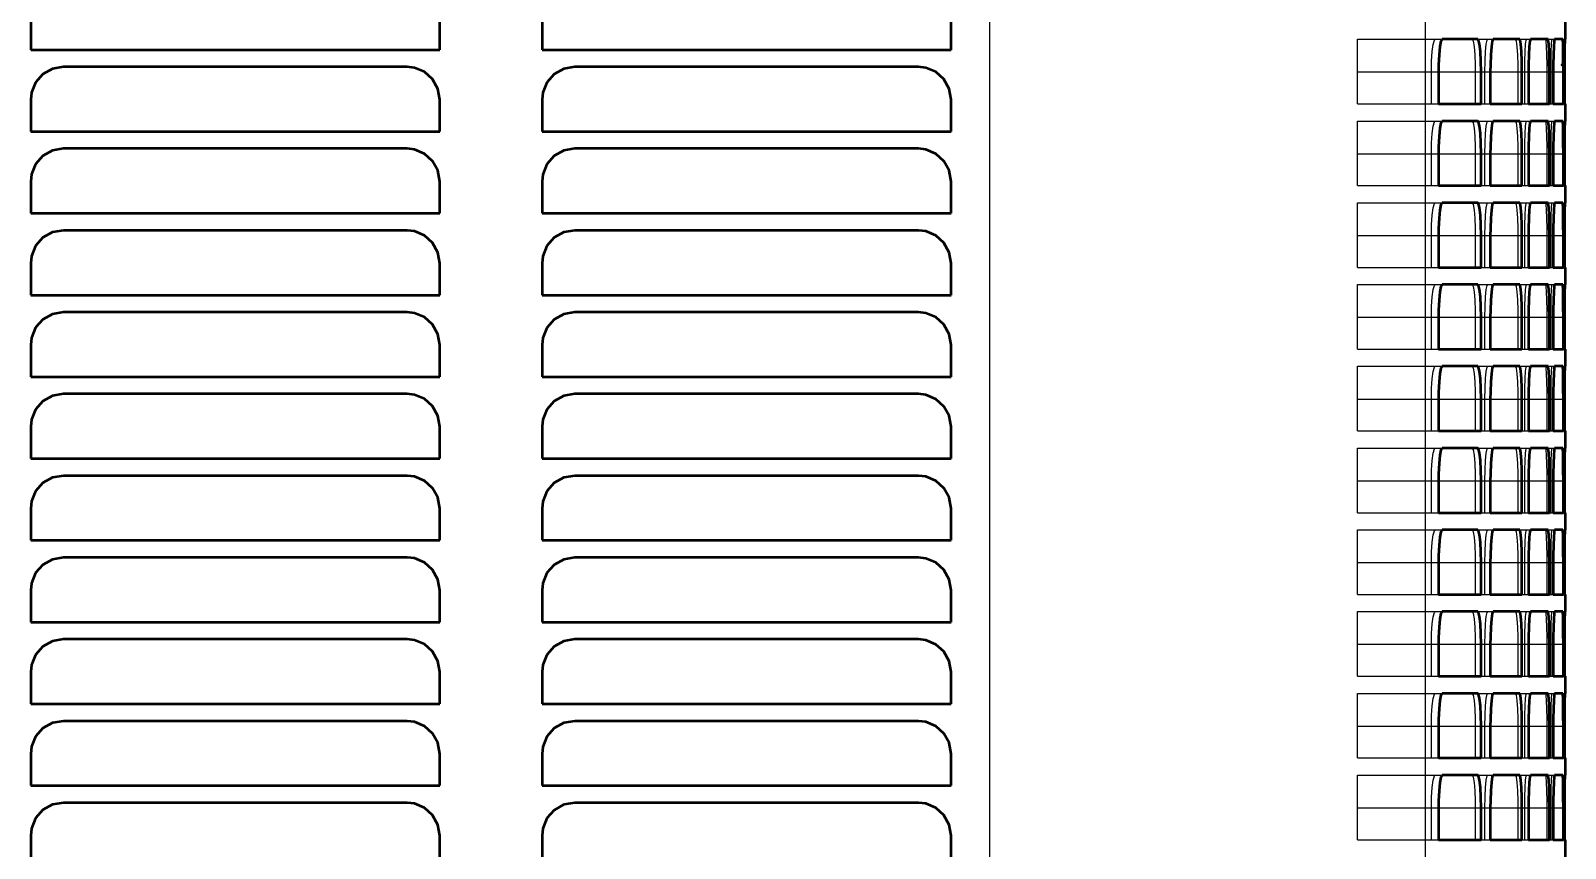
# Model space of a CAD drawing. Header units: inches. Extents: x -0.3 to 35.5, y 0 to 41.5.
# Drawn here: x 25.89 to 35.27, y 15.8 to 20.8 of the extents above; entities that cross this region are included whole.
import ezdxf

# ---------------------------------------------------------------- set-up
doc = ezdxf.new("R2010")
doc.units = ezdxf.units.IN
doc.header["$MEASUREMENT"] = 0
doc.linetypes.add('Dashed', pattern=[2, 1, -1])
for name, color, linetype, lineweight in [('2d ConnectionPoints', 7, 'Continuous', 50), ('AM_0', 7, 'Continuous', 50), ('AM_4', 3, 'Continuous', 25), ('AM_9', 6, 'Dashed', 25)]:
    doc.layers.add(name, color=color, linetype=linetype, lineweight=lineweight)

msp = doc.modelspace()

# ---------------------------------------------------------------- linework, layer by layer
at = {"layer": '2d ConnectionPoints'}
msp.add_point((35.25, 20.594), dxfattribs=at)
at = {"layer": 'AM_0'}
for p, q in [((25.891, 20.881), (25.891, 20.686)), ((28.391, 20.686), (28.391, 20.881)), ((29.016, 20.881), (29.016, 20.686)), ((31.516, 20.686), (31.516, 20.881)), ((35.27, 20.855), (35.27, 20.75)), ((34.7361, 20.75), (34.5177, 20.75)), ((34.9915, 20.75), (34.829, 20.75)), ((35.1644, 20.75), (35.0573, 20.75)), ((35.255, 20.75), (35.2032, 20.75)), ((35.27, 20.75), (35.2669, 20.75)), ((25.891, 20.686), (28.391, 20.686)), ((29.016, 20.686), (31.516, 20.686)), ((28.191, 20.581), (26.091, 20.581)), ((31.316, 20.581), (29.216, 20.581)), ((34.495, 20.55), (34.495, 20.355)), ((34.7549, 20.355), (34.7549, 20.55)), ((34.8116, 20.55), (34.8116, 20.355)), ((35.0051, 20.355), (35.0051, 20.55)), ((35.0452, 20.55), (35.0452, 20.355)), ((35.1727, 20.355), (35.1727, 20.55)), ((35.1963, 20.55), (35.1963, 20.355)), ((35.258, 20.355), (35.258, 20.55)), ((35.2652, 20.55), (35.2652, 20.355)), ((25.891, 20.381), (25.891, 20.186)), ((28.391, 20.186), (28.391, 20.381)), ((29.016, 20.381), (29.016, 20.186)), ((31.516, 20.186), (31.516, 20.381)), ((34.495, 20.355), (34.7549, 20.355)), ((34.8116, 20.355), (35.0051, 20.355)), ((35.0452, 20.355), (35.1727, 20.355)), ((35.1963, 20.355), (35.258, 20.355)), ((35.2652, 20.355), (35.27, 20.355)), ((35.27, 20.355), (35.27, 20.25)), ((25.891, 20.186), (28.391, 20.186)), ((29.016, 20.186), (31.516, 20.186)), ((34.7361, 20.25), (34.5177, 20.25)), ((34.9915, 20.25), (34.829, 20.25)), ((35.1644, 20.25), (35.0573, 20.25)), ((35.255, 20.25), (35.2032, 20.25)), ((35.27, 20.25), (35.2669, 20.25)), ((28.191, 20.081), (26.091, 20.081)), ((31.316, 20.081), (29.216, 20.081)), ((34.495, 20.05), (34.495, 19.855)), ((34.7549, 19.855), (34.7549, 20.05)), ((34.8116, 20.05), (34.8116, 19.855)), ((35.0051, 19.855), (35.0051, 20.05)), ((35.0452, 20.05), (35.0452, 19.855)), ((35.1727, 19.855), (35.1727, 20.05)), ((35.1963, 20.05), (35.1963, 19.855)), ((35.258, 19.855), (35.258, 20.05)), ((35.2652, 20.05), (35.2652, 19.855)), ((25.891, 19.881), (25.891, 19.686)), ((28.391, 19.686), (28.391, 19.881)), ((29.016, 19.881), (29.016, 19.686)), ((31.516, 19.686), (31.516, 19.881)), ((34.495, 19.855), (34.7549, 19.855)), ((34.8116, 19.855), (35.0051, 19.855)), ((35.0452, 19.855), (35.1727, 19.855)), ((35.1963, 19.855), (35.258, 19.855)), ((35.2652, 19.855), (35.27, 19.855)), ((35.27, 19.855), (35.27, 19.75)), ((34.7361, 19.75), (34.5177, 19.75)), ((34.9915, 19.75), (34.829, 19.75)), ((35.1644, 19.75), (35.0573, 19.75)), ((35.255, 19.75), (35.2032, 19.75)), ((35.27, 19.75), (35.2669, 19.75)), ((25.891, 19.686), (28.391, 19.686)), ((29.016, 19.686), (31.516, 19.686)), ((28.191, 19.581), (26.091, 19.581)), ((31.316, 19.581), (29.216, 19.581)), ((34.495, 19.55), (34.495, 19.355)), ((34.7549, 19.355), (34.7549, 19.55)), ((34.8116, 19.55), (34.8116, 19.355)), ((35.0051, 19.355), (35.0051, 19.55)), ((35.0452, 19.55), (35.0452, 19.355)), ((35.1727, 19.355), (35.1727, 19.55)), ((35.1963, 19.55), (35.1963, 19.355)), ((35.258, 19.355), (35.258, 19.55)), ((35.2652, 19.55), (35.2652, 19.355)), ((25.891, 19.381), (25.891, 19.186)), ((28.391, 19.186), (28.391, 19.381)), ((29.016, 19.381), (29.016, 19.186)), ((31.516, 19.186), (31.516, 19.381)), ((34.495, 19.355), (34.7549, 19.355)), ((34.8116, 19.355), (35.0051, 19.355)), ((35.0452, 19.355), (35.1727, 19.355)), ((35.1963, 19.355), (35.258, 19.355)), ((35.2652, 19.355), (35.27, 19.355)), ((35.27, 19.355), (35.27, 19.25)), ((34.7361, 19.25), (34.5177, 19.25)), ((34.9915, 19.25), (34.829, 19.25)), ((35.1644, 19.25), (35.0573, 19.25)), ((35.255, 19.25), (35.2032, 19.25)), ((35.27, 19.25), (35.2669, 19.25)), ((25.891, 19.186), (28.391, 19.186)), ((29.016, 19.186), (31.516, 19.186)), ((28.191, 19.081), (26.091, 19.081)), ((31.316, 19.081), (29.216, 19.081)), ((34.495, 19.05), (34.495, 18.855)), ((34.7549, 18.855), (34.7549, 19.05)), ((34.8116, 19.05), (34.8116, 18.855)), ((35.0051, 18.855), (35.0051, 19.05)), ((35.0452, 19.05), (35.0452, 18.855)), ((35.1727, 18.855), (35.1727, 19.05)), ((35.1963, 19.05), (35.1963, 18.855)), ((35.258, 18.855), (35.258, 19.05)), ((35.2652, 19.05), (35.2652, 18.855)), ((25.891, 18.881), (25.891, 18.686)), ((28.391, 18.686), (28.391, 18.881)), ((29.016, 18.881), (29.016, 18.686)), ((31.516, 18.686), (31.516, 18.881)), ((34.495, 18.855), (34.7549, 18.855)), ((34.8116, 18.855), (35.0051, 18.855)), ((35.0452, 18.855), (35.1727, 18.855)), ((35.1963, 18.855), (35.258, 18.855)), ((35.2652, 18.855), (35.27, 18.855)), ((35.27, 18.855), (35.27, 18.75)), ((25.891, 18.686), (28.391, 18.686)), ((29.016, 18.686), (31.516, 18.686)), ((34.7361, 18.75), (34.5177, 18.75)), ((34.9915, 18.75), (34.829, 18.75)), ((35.1644, 18.75), (35.0573, 18.75)), ((35.255, 18.75), (35.2032, 18.75)), ((35.27, 18.75), (35.2669, 18.75)), ((28.191, 18.581), (26.091, 18.581)), ((31.316, 18.581), (29.216, 18.581)), ((34.495, 18.55), (34.495, 18.355)), ((34.7549, 18.355), (34.7549, 18.55)), ((34.8116, 18.55), (34.8116, 18.355)), ((35.0051, 18.355), (35.0051, 18.55)), ((35.0452, 18.55), (35.0452, 18.355)), ((35.1727, 18.355), (35.1727, 18.55)), ((35.1963, 18.55), (35.1963, 18.355)), ((35.258, 18.355), (35.258, 18.55)), ((35.2652, 18.55), (35.2652, 18.355)), ((25.891, 18.381), (25.891, 18.186)), ((28.391, 18.186), (28.391, 18.381)), ((29.016, 18.381), (29.016, 18.186)), ((31.516, 18.186), (31.516, 18.381)), ((34.495, 18.355), (34.7549, 18.355)), ((34.8116, 18.355), (35.0051, 18.355)), ((35.0452, 18.355), (35.1727, 18.355)), ((35.1963, 18.355), (35.258, 18.355)), ((35.2652, 18.355), (35.27, 18.355)), ((35.27, 18.355), (35.27, 18.25)), ((34.7361, 18.25), (34.5177, 18.25)), ((34.9915, 18.25), (34.829, 18.25)), ((35.1644, 18.25), (35.0573, 18.25)), ((35.255, 18.25), (35.2032, 18.25)), ((35.27, 18.25), (35.2669, 18.25)), ((25.891, 18.186), (28.391, 18.186)), ((29.016, 18.186), (31.516, 18.186)), ((28.191, 18.081), (26.091, 18.081)), ((31.316, 18.081), (29.216, 18.081)), ((34.495, 18.05), (34.495, 17.855)), ((34.7549, 17.855), (34.7549, 18.05)), ((34.8116, 18.05), (34.8116, 17.855)), ((35.0051, 17.855), (35.0051, 18.05)), ((35.0452, 18.05), (35.0452, 17.855)), ((35.1727, 17.855), (35.1727, 18.05)), ((35.1963, 18.05), (35.1963, 17.855)), ((35.258, 17.855), (35.258, 18.05)), ((35.2652, 18.05), (35.2652, 17.855)), ((25.891, 17.881), (25.891, 17.686)), ((28.391, 17.686), (28.391, 17.881)), ((29.016, 17.881), (29.016, 17.686)), ((31.516, 17.686), (31.516, 17.881)), ((34.495, 17.855), (34.7549, 17.855)), ((34.8116, 17.855), (35.0051, 17.855)), ((35.0452, 17.855), (35.1727, 17.855)), ((35.1963, 17.855), (35.258, 17.855)), ((35.2652, 17.855), (35.27, 17.855)), ((35.27, 17.855), (35.27, 17.75)), ((34.7361, 17.75), (34.5177, 17.75)), ((34.9915, 17.75), (34.829, 17.75)), ((35.1644, 17.75), (35.0573, 17.75)), ((35.255, 17.75), (35.2032, 17.75)), ((35.27, 17.75), (35.2669, 17.75)), ((25.891, 17.686), (28.391, 17.686)), ((29.016, 17.686), (31.516, 17.686)), ((28.191, 17.581), (26.091, 17.581)), ((31.316, 17.581), (29.216, 17.581)), ((34.495, 17.55), (34.495, 17.355)), ((34.7549, 17.355), (34.7549, 17.55)), ((34.8116, 17.55), (34.8116, 17.355)), ((35.0051, 17.355), (35.0051, 17.55)), ((35.0452, 17.55), (35.0452, 17.355)), ((35.1727, 17.355), (35.1727, 17.55)), ((35.1963, 17.55), (35.1963, 17.355)), ((35.258, 17.355), (35.258, 17.55)), ((35.2652, 17.55), (35.2652, 17.355)), ((25.891, 17.381), (25.891, 17.186)), ((28.391, 17.186), (28.391, 17.381)), ((29.016, 17.381), (29.016, 17.186)), ((31.516, 17.186), (31.516, 17.381)), ((34.495, 17.355), (34.7549, 17.355)), ((34.8116, 17.355), (35.0051, 17.355)), ((35.0452, 17.355), (35.1727, 17.355)), ((35.1963, 17.355), (35.258, 17.355)), ((35.2652, 17.355), (35.27, 17.355)), ((35.27, 17.355), (35.27, 17.25)), ((25.891, 17.186), (28.391, 17.186)), ((29.016, 17.186), (31.516, 17.186)), ((34.7361, 17.25), (34.5177, 17.25)), ((34.9915, 17.25), (34.829, 17.25)), ((35.1644, 17.25), (35.0573, 17.25)), ((35.255, 17.25), (35.2032, 17.25)), ((35.27, 17.25), (35.2669, 17.25)), ((28.191, 17.081), (26.091, 17.081)), ((31.316, 17.081), (29.216, 17.081)), ((34.495, 17.05), (34.495, 16.855)), ((34.7549, 16.855), (34.7549, 17.05)), ((34.8116, 17.05), (34.8116, 16.855)), ((35.0051, 16.855), (35.0051, 17.05)), ((35.0452, 17.05), (35.0452, 16.855)), ((35.1727, 16.855), (35.1727, 17.05)), ((35.1963, 17.05), (35.1963, 16.855)), ((35.258, 16.855), (35.258, 17.05)), ((35.2652, 17.05), (35.2652, 16.855)), ((25.891, 16.881), (25.891, 16.686)), ((28.391, 16.686), (28.391, 16.881)), ((29.016, 16.881), (29.016, 16.686)), ((31.516, 16.686), (31.516, 16.881)), ((34.495, 16.855), (34.7549, 16.855)), ((34.8116, 16.855), (35.0051, 16.855)), ((35.0452, 16.855), (35.1727, 16.855)), ((35.1963, 16.855), (35.258, 16.855)), ((35.2652, 16.855), (35.27, 16.855)), ((35.27, 16.855), (35.27, 16.75)), ((34.7361, 16.75), (34.5177, 16.75)), ((34.9915, 16.75), (34.829, 16.75)), ((35.1644, 16.75), (35.0573, 16.75)), ((35.255, 16.75), (35.2032, 16.75)), ((35.27, 16.75), (35.2669, 16.75)), ((25.891, 16.686), (28.391, 16.686)), ((29.016, 16.686), (31.516, 16.686)), ((28.191, 16.581), (26.091, 16.581)), ((31.316, 16.581), (29.216, 16.581)), ((34.495, 16.55), (34.495, 16.355)), ((34.7549, 16.355), (34.7549, 16.55)), ((34.8116, 16.55), (34.8116, 16.355)), ((35.0051, 16.355), (35.0051, 16.55)), ((35.0452, 16.55), (35.0452, 16.355)), ((35.1727, 16.355), (35.1727, 16.55)), ((35.1963, 16.55), (35.1963, 16.355)), ((35.258, 16.355), (35.258, 16.55)), ((35.2652, 16.55), (35.2652, 16.355)), ((25.891, 16.381), (25.891, 16.186)), ((28.391, 16.186), (28.391, 16.381)), ((29.016, 16.381), (29.016, 16.186)), ((31.516, 16.186), (31.516, 16.381)), ((34.495, 16.355), (34.7549, 16.355)), ((34.8116, 16.355), (35.0051, 16.355)), ((35.0452, 16.355), (35.1727, 16.355)), ((35.1963, 16.355), (35.258, 16.355)), ((35.2652, 16.355), (35.27, 16.355)), ((35.27, 16.355), (35.27, 16.25)), ((34.7361, 16.25), (34.5177, 16.25)), ((34.9915, 16.25), (34.829, 16.25)), ((35.1644, 16.25), (35.0573, 16.25)), ((35.255, 16.25), (35.2032, 16.25)), ((35.27, 16.25), (35.2669, 16.25)), ((25.891, 16.186), (28.391, 16.186)), ((29.016, 16.186), (31.516, 16.186)), ((28.191, 16.081), (26.091, 16.081)), ((31.316, 16.081), (29.216, 16.081)), ((34.495, 16.05), (34.495, 15.855)), ((34.7549, 15.855), (34.7549, 16.05)), ((34.8116, 16.05), (34.8116, 15.855)), ((35.0051, 15.855), (35.0051, 16.05)), ((35.0452, 16.05), (35.0452, 15.855)), ((35.1727, 15.855), (35.1727, 16.05)), ((35.1963, 16.05), (35.1963, 15.855)), ((35.258, 15.855), (35.258, 16.05)), ((35.2652, 16.05), (35.2652, 15.855)), ((25.891, 15.881), (25.891, 15.686)), ((28.391, 15.686), (28.391, 15.881)), ((29.016, 15.881), (29.016, 15.686)), ((31.516, 15.686), (31.516, 15.881)), ((34.495, 15.855), (34.7549, 15.855)), ((34.8116, 15.855), (35.0051, 15.855)), ((35.0452, 15.855), (35.1727, 15.855)), ((35.1963, 15.855), (35.258, 15.855)), ((35.2652, 15.855), (35.27, 15.855)), ((35.27, 15.855), (35.27, 15.75))]:
    msp.add_line(p, q, dxfattribs=at)
for points in [[(34.5177, 20.75), (34.5102, 20.7386), (34.5035, 20.7057), (34.4984, 20.655), (34.4955, 20.5927), (34.495, 20.55)], [(34.7549, 20.55), (34.7538, 20.616), (34.7508, 20.6745), (34.7461, 20.7192), (34.7403, 20.7449), (34.7361, 20.75)], [(34.829, 20.75), (34.8232, 20.7387), (34.8181, 20.7059), (34.8142, 20.6554), (34.812, 20.5932), (34.8116, 20.55)], [(35.0051, 20.55), (35.0043, 20.6161), (35.0021, 20.6747), (34.9988, 20.7194), (34.9946, 20.745), (34.9915, 20.75)], [(35.0573, 20.75), (35.0533, 20.7387), (35.0498, 20.706), (35.047, 20.6557), (35.0455, 20.5936), (35.0452, 20.55)], [(35.1727, 20.55), (35.1722, 20.6162), (35.1709, 20.6749), (35.1688, 20.7195), (35.1662, 20.7451), (35.1644, 20.75)], [(35.2032, 20.75), (35.2009, 20.7387), (35.1989, 20.7061), (35.1974, 20.6559), (35.1965, 20.5938), (35.1963, 20.55)], [(35.258, 20.55), (35.2579, 20.6162), (35.2574, 20.6749), (35.2567, 20.7196), (35.2557, 20.7451), (35.255, 20.75)], [(35.2669, 20.75), (35.2664, 20.7387), (35.2659, 20.7062), (35.2655, 20.656), (35.2653, 20.5939), (35.2652, 20.55)], [(26.091, 20.581), (26.0247, 20.5697), (25.9658, 20.537), (25.9212, 20.4866), (25.8958, 20.4244), (25.891, 20.381)], [(28.391, 20.381), (28.3798, 20.447), (28.3475, 20.5055), (28.2976, 20.5502), (28.2357, 20.5759), (28.191, 20.581)], [(29.216, 20.581), (29.1496, 20.5696), (29.0906, 20.5368), (29.046, 20.4863), (29.0207, 20.424), (29.016, 20.381)], [(31.516, 20.381), (31.5048, 20.4469), (31.4727, 20.5053), (31.4231, 20.5499), (31.3612, 20.5758), (31.316, 20.581)], [(34.5177, 20.25), (34.5102, 20.2386), (34.5035, 20.2057), (34.4984, 20.155), (34.4955, 20.0927), (34.495, 20.05)], [(34.7549, 20.05), (34.7538, 20.116), (34.7508, 20.1745), (34.7461, 20.2192), (34.7403, 20.2449), (34.7361, 20.25)], [(34.829, 20.25), (34.8232, 20.2387), (34.8181, 20.2059), (34.8142, 20.1554), (34.812, 20.0932), (34.8116, 20.05)], [(35.0051, 20.05), (35.0043, 20.1161), (35.0021, 20.1747), (34.9988, 20.2194), (34.9946, 20.245), (34.9915, 20.25)], [(35.0573, 20.25), (35.0533, 20.2387), (35.0498, 20.206), (35.047, 20.1557), (35.0455, 20.0936), (35.0452, 20.05)], [(35.1727, 20.05), (35.1722, 20.1162), (35.1709, 20.1749), (35.1688, 20.2195), (35.1662, 20.2451), (35.1644, 20.25)], [(35.2032, 20.25), (35.2009, 20.2387), (35.1989, 20.2061), (35.1974, 20.1559), (35.1965, 20.0938), (35.1963, 20.05)], [(35.258, 20.05), (35.2579, 20.1162), (35.2574, 20.1749), (35.2567, 20.2196), (35.2557, 20.2451), (35.255, 20.25)], [(35.2669, 20.25), (35.2664, 20.2387), (35.2659, 20.2062), (35.2655, 20.156), (35.2653, 20.0939), (35.2652, 20.05)], [(26.091, 20.081), (26.0247, 20.0697), (25.9658, 20.037), (25.9212, 19.9866), (25.8958, 19.9244), (25.891, 19.881)], [(28.391, 19.881), (28.3798, 19.947), (28.3475, 20.0055), (28.2976, 20.0502), (28.2357, 20.0759), (28.191, 20.081)], [(29.216, 20.081), (29.1496, 20.0696), (29.0906, 20.0368), (29.046, 19.9863), (29.0207, 19.924), (29.016, 19.881)], [(31.516, 19.881), (31.5048, 19.9469), (31.4727, 20.0053), (31.4231, 20.0499), (31.3612, 20.0758), (31.316, 20.081)], [(34.5177, 19.75), (34.5102, 19.7386), (34.5035, 19.7057), (34.4984, 19.655), (34.4955, 19.5927), (34.495, 19.55)], [(34.7549, 19.55), (34.7538, 19.616), (34.7508, 19.6745), (34.7461, 19.7192), (34.7403, 19.7449), (34.7361, 19.75)], [(34.829, 19.75), (34.8232, 19.7387), (34.8181, 19.7059), (34.8142, 19.6554), (34.812, 19.5932), (34.8116, 19.55)], [(35.0051, 19.55), (35.0043, 19.6161), (35.0021, 19.6747), (34.9988, 19.7194), (34.9946, 19.745), (34.9915, 19.75)], [(35.0573, 19.75), (35.0533, 19.7387), (35.0498, 19.706), (35.047, 19.6557), (35.0455, 19.5936), (35.0452, 19.55)], [(35.1727, 19.55), (35.1722, 19.6162), (35.1709, 19.6749), (35.1688, 19.7195), (35.1662, 19.7451), (35.1644, 19.75)], [(35.2032, 19.75), (35.2009, 19.7387), (35.1989, 19.7061), (35.1974, 19.6559), (35.1965, 19.5938), (35.1963, 19.55)], [(35.258, 19.55), (35.2579, 19.6162), (35.2574, 19.6749), (35.2567, 19.7196), (35.2557, 19.7451), (35.255, 19.75)], [(35.2669, 19.75), (35.2664, 19.7387), (35.2659, 19.7062), (35.2655, 19.656), (35.2653, 19.5939), (35.2652, 19.55)], [(26.091, 19.581), (26.0247, 19.5697), (25.9658, 19.537), (25.9212, 19.4866), (25.8958, 19.4244), (25.891, 19.381)], [(28.391, 19.381), (28.3798, 19.447), (28.3475, 19.5055), (28.2976, 19.5502), (28.2357, 19.5759), (28.191, 19.581)], [(29.216, 19.581), (29.1496, 19.5696), (29.0906, 19.5368), (29.046, 19.4863), (29.0207, 19.424), (29.016, 19.381)], [(31.516, 19.381), (31.5048, 19.4469), (31.4727, 19.5053), (31.4231, 19.5499), (31.3612, 19.5758), (31.316, 19.581)], [(34.5177, 19.25), (34.5102, 19.2386), (34.5035, 19.2057), (34.4984, 19.155), (34.4955, 19.0927), (34.495, 19.05)], [(34.7549, 19.05), (34.7538, 19.116), (34.7508, 19.1745), (34.7461, 19.2192), (34.7403, 19.2449), (34.7361, 19.25)], [(34.829, 19.25), (34.8232, 19.2387), (34.8181, 19.2059), (34.8142, 19.1554), (34.812, 19.0932), (34.8116, 19.05)], [(35.0051, 19.05), (35.0043, 19.1161), (35.0021, 19.1747), (34.9988, 19.2194), (34.9946, 19.245), (34.9915, 19.25)], [(35.0573, 19.25), (35.0533, 19.2387), (35.0498, 19.206), (35.047, 19.1557), (35.0455, 19.0936), (35.0452, 19.05)], [(35.1727, 19.05), (35.1722, 19.1162), (35.1709, 19.1749), (35.1688, 19.2195), (35.1662, 19.2451), (35.1644, 19.25)], [(35.2032, 19.25), (35.2009, 19.2387), (35.1989, 19.2061), (35.1974, 19.1559), (35.1965, 19.0938), (35.1963, 19.05)], [(35.258, 19.05), (35.2579, 19.1162), (35.2574, 19.1749), (35.2567, 19.2196), (35.2557, 19.2451), (35.255, 19.25)], [(35.2669, 19.25), (35.2664, 19.2387), (35.2659, 19.2062), (35.2655, 19.156), (35.2653, 19.0939), (35.2652, 19.05)], [(26.091, 19.081), (26.0247, 19.0697), (25.9658, 19.037), (25.9212, 18.9866), (25.8958, 18.9244), (25.891, 18.881)], [(28.391, 18.881), (28.3798, 18.947), (28.3475, 19.0055), (28.2976, 19.0502), (28.2357, 19.0759), (28.191, 19.081)], [(29.216, 19.081), (29.1496, 19.0696), (29.0906, 19.0368), (29.046, 18.9863), (29.0207, 18.924), (29.016, 18.881)], [(31.516, 18.881), (31.5048, 18.9469), (31.4727, 19.0053), (31.4231, 19.0499), (31.3612, 19.0758), (31.316, 19.081)], [(34.5177, 18.75), (34.5102, 18.7386), (34.5035, 18.7057), (34.4984, 18.655), (34.4955, 18.5927), (34.495, 18.55)], [(34.7549, 18.55), (34.7538, 18.616), (34.7508, 18.6745), (34.7461, 18.7192), (34.7403, 18.7449), (34.7361, 18.75)], [(34.829, 18.75), (34.8232, 18.7387), (34.8181, 18.7059), (34.8142, 18.6554), (34.812, 18.5932), (34.8116, 18.55)], [(35.0051, 18.55), (35.0043, 18.6161), (35.0021, 18.6747), (34.9988, 18.7194), (34.9946, 18.745), (34.9915, 18.75)], [(35.0573, 18.75), (35.0533, 18.7387), (35.0498, 18.706), (35.047, 18.6557), (35.0455, 18.5936), (35.0452, 18.55)], [(35.1727, 18.55), (35.1722, 18.6162), (35.1709, 18.6749), (35.1688, 18.7195), (35.1662, 18.7451), (35.1644, 18.75)], [(35.2032, 18.75), (35.2009, 18.7387), (35.1989, 18.7061), (35.1974, 18.6559), (35.1965, 18.5938), (35.1963, 18.55)], [(35.258, 18.55), (35.2579, 18.6162), (35.2574, 18.6749), (35.2567, 18.7196), (35.2557, 18.7451), (35.255, 18.75)], [(35.2669, 18.75), (35.2664, 18.7387), (35.2659, 18.7062), (35.2655, 18.656), (35.2653, 18.5939), (35.2652, 18.55)], [(26.091, 18.581), (26.0247, 18.5697), (25.9658, 18.537), (25.9212, 18.4866), (25.8958, 18.4244), (25.891, 18.381)], [(28.391, 18.381), (28.3798, 18.447), (28.3475, 18.5055), (28.2976, 18.5502), (28.2357, 18.5759), (28.191, 18.581)], [(29.216, 18.581), (29.1496, 18.5696), (29.0906, 18.5368), (29.046, 18.4863), (29.0207, 18.424), (29.016, 18.381)], [(31.516, 18.381), (31.5048, 18.4469), (31.4727, 18.5053), (31.4231, 18.5499), (31.3612, 18.5758), (31.316, 18.581)], [(34.5177, 18.25), (34.5102, 18.2386), (34.5035, 18.2057), (34.4984, 18.155), (34.4955, 18.0927), (34.495, 18.05)], [(34.7549, 18.05), (34.7538, 18.116), (34.7508, 18.1745), (34.7461, 18.2192), (34.7403, 18.2449), (34.7361, 18.25)], [(34.829, 18.25), (34.8232, 18.2387), (34.8181, 18.2059), (34.8142, 18.1554), (34.812, 18.0932), (34.8116, 18.05)], [(35.0051, 18.05), (35.0043, 18.1161), (35.0021, 18.1747), (34.9988, 18.2194), (34.9946, 18.245), (34.9915, 18.25)], [(35.0573, 18.25), (35.0533, 18.2387), (35.0498, 18.206), (35.047, 18.1557), (35.0455, 18.0936), (35.0452, 18.05)], [(35.1727, 18.05), (35.1722, 18.1162), (35.1709, 18.1749), (35.1688, 18.2195), (35.1662, 18.2451), (35.1644, 18.25)], [(35.2032, 18.25), (35.2009, 18.2387), (35.1989, 18.2061), (35.1974, 18.1559), (35.1965, 18.0938), (35.1963, 18.05)], [(35.258, 18.05), (35.2579, 18.1162), (35.2574, 18.1749), (35.2567, 18.2196), (35.2557, 18.2451), (35.255, 18.25)], [(35.2669, 18.25), (35.2664, 18.2387), (35.2659, 18.2062), (35.2655, 18.156), (35.2653, 18.0939), (35.2652, 18.05)], [(26.091, 18.081), (26.0247, 18.0697), (25.9658, 18.037), (25.9212, 17.9866), (25.8958, 17.9244), (25.891, 17.881)], [(28.391, 17.881), (28.3798, 17.947), (28.3475, 18.0055), (28.2976, 18.0502), (28.2357, 18.0759), (28.191, 18.081)], [(29.216, 18.081), (29.1496, 18.0696), (29.0906, 18.0368), (29.046, 17.9863), (29.0207, 17.924), (29.016, 17.881)], [(31.516, 17.881), (31.5048, 17.9469), (31.4727, 18.0053), (31.4231, 18.0499), (31.3612, 18.0758), (31.316, 18.081)], [(34.5177, 17.75), (34.5102, 17.7386), (34.5035, 17.7057), (34.4984, 17.655), (34.4955, 17.5927), (34.495, 17.55)], [(34.7549, 17.55), (34.7538, 17.616), (34.7508, 17.6745), (34.7461, 17.7192), (34.7403, 17.7449), (34.7361, 17.75)], [(34.829, 17.75), (34.8232, 17.7387), (34.8181, 17.7059), (34.8142, 17.6554), (34.812, 17.5932), (34.8116, 17.55)], [(35.0051, 17.55), (35.0043, 17.6161), (35.0021, 17.6747), (34.9988, 17.7194), (34.9946, 17.745), (34.9915, 17.75)], [(35.0573, 17.75), (35.0533, 17.7387), (35.0498, 17.706), (35.047, 17.6557), (35.0455, 17.5936), (35.0452, 17.55)], [(35.1727, 17.55), (35.1722, 17.6162), (35.1709, 17.6749), (35.1688, 17.7195), (35.1662, 17.7451), (35.1644, 17.75)], [(35.2032, 17.75), (35.2009, 17.7387), (35.1989, 17.7061), (35.1974, 17.6559), (35.1965, 17.5938), (35.1963, 17.55)], [(35.258, 17.55), (35.2579, 17.6162), (35.2574, 17.6749), (35.2567, 17.7196), (35.2557, 17.7451), (35.255, 17.75)], [(35.2669, 17.75), (35.2664, 17.7387), (35.2659, 17.7062), (35.2655, 17.656), (35.2653, 17.5939), (35.2652, 17.55)], [(26.091, 17.581), (26.0247, 17.5697), (25.9658, 17.537), (25.9212, 17.4866), (25.8958, 17.4244), (25.891, 17.381)], [(28.391, 17.381), (28.3798, 17.447), (28.3475, 17.5055), (28.2976, 17.5502), (28.2357, 17.5759), (28.191, 17.581)], [(29.216, 17.581), (29.1496, 17.5696), (29.0906, 17.5368), (29.046, 17.4863), (29.0207, 17.424), (29.016, 17.381)], [(31.516, 17.381), (31.5048, 17.4469), (31.4727, 17.5053), (31.4231, 17.5499), (31.3612, 17.5758), (31.316, 17.581)], [(34.5177, 17.25), (34.5102, 17.2386), (34.5035, 17.2057), (34.4984, 17.155), (34.4955, 17.0927), (34.495, 17.05)], [(34.7549, 17.05), (34.7538, 17.116), (34.7508, 17.1745), (34.7461, 17.2192), (34.7403, 17.2449), (34.7361, 17.25)], [(34.829, 17.25), (34.8232, 17.2387), (34.8181, 17.2059), (34.8142, 17.1554), (34.812, 17.0932), (34.8116, 17.05)], [(35.0051, 17.05), (35.0043, 17.1161), (35.0021, 17.1747), (34.9988, 17.2194), (34.9946, 17.245), (34.9915, 17.25)], [(35.0573, 17.25), (35.0533, 17.2387), (35.0498, 17.206), (35.047, 17.1557), (35.0455, 17.0936), (35.0452, 17.05)], [(35.1727, 17.05), (35.1722, 17.1162), (35.1709, 17.1749), (35.1688, 17.2195), (35.1662, 17.2451), (35.1644, 17.25)], [(35.2032, 17.25), (35.2009, 17.2387), (35.1989, 17.2061), (35.1974, 17.1559), (35.1965, 17.0938), (35.1963, 17.05)], [(35.258, 17.05), (35.2579, 17.1162), (35.2574, 17.1749), (35.2567, 17.2196), (35.2557, 17.2451), (35.255, 17.25)], [(35.2669, 17.25), (35.2664, 17.2387), (35.2659, 17.2062), (35.2655, 17.156), (35.2653, 17.0939), (35.2652, 17.05)], [(26.091, 17.081), (26.0247, 17.0697), (25.9658, 17.037), (25.9212, 16.9866), (25.8958, 16.9244), (25.891, 16.881)], [(28.391, 16.881), (28.3798, 16.947), (28.3475, 17.0055), (28.2976, 17.0502), (28.2357, 17.0759), (28.191, 17.081)], [(29.216, 17.081), (29.1496, 17.0696), (29.0906, 17.0368), (29.046, 16.9863), (29.0207, 16.924), (29.016, 16.881)], [(31.516, 16.881), (31.5048, 16.9469), (31.4727, 17.0053), (31.4231, 17.0499), (31.3612, 17.0758), (31.316, 17.081)], [(34.5177, 16.75), (34.5102, 16.7386), (34.5035, 16.7057), (34.4984, 16.655), (34.4955, 16.5927), (34.495, 16.55)], [(34.7549, 16.55), (34.7538, 16.616), (34.7508, 16.6745), (34.7461, 16.7192), (34.7403, 16.7449), (34.7361, 16.75)], [(34.829, 16.75), (34.8232, 16.7387), (34.8181, 16.7059), (34.8142, 16.6554), (34.812, 16.5932), (34.8116, 16.55)], [(35.0051, 16.55), (35.0043, 16.6161), (35.0021, 16.6747), (34.9988, 16.7194), (34.9946, 16.745), (34.9915, 16.75)], [(35.0573, 16.75), (35.0533, 16.7387), (35.0498, 16.706), (35.047, 16.6557), (35.0455, 16.5936), (35.0452, 16.55)], [(35.1727, 16.55), (35.1722, 16.6162), (35.1709, 16.6749), (35.1688, 16.7195), (35.1662, 16.7451), (35.1644, 16.75)], [(35.2032, 16.75), (35.2009, 16.7387), (35.1989, 16.7061), (35.1974, 16.6559), (35.1965, 16.5938), (35.1963, 16.55)], [(35.258, 16.55), (35.2579, 16.6162), (35.2574, 16.6749), (35.2567, 16.7196), (35.2557, 16.7451), (35.255, 16.75)], [(35.2669, 16.75), (35.2664, 16.7387), (35.2659, 16.7062), (35.2655, 16.656), (35.2653, 16.5939), (35.2652, 16.55)], [(26.091, 16.581), (26.0247, 16.5697), (25.9658, 16.537), (25.9212, 16.4866), (25.8958, 16.4244), (25.891, 16.381)], [(28.391, 16.381), (28.3798, 16.447), (28.3475, 16.5055), (28.2976, 16.5502), (28.2357, 16.5759), (28.191, 16.581)], [(29.216, 16.581), (29.1496, 16.5696), (29.0906, 16.5368), (29.046, 16.4863), (29.0207, 16.424), (29.016, 16.381)], [(31.516, 16.381), (31.5048, 16.4469), (31.4727, 16.5053), (31.4231, 16.5499), (31.3612, 16.5758), (31.316, 16.581)], [(34.5177, 16.25), (34.5102, 16.2386), (34.5035, 16.2057), (34.4984, 16.155), (34.4955, 16.0927), (34.495, 16.05)], [(34.7549, 16.05), (34.7538, 16.116), (34.7508, 16.1745), (34.7461, 16.2192), (34.7403, 16.2449), (34.7361, 16.25)], [(34.829, 16.25), (34.8232, 16.2387), (34.8181, 16.2059), (34.8142, 16.1554), (34.812, 16.0932), (34.8116, 16.05)], [(35.0051, 16.05), (35.0043, 16.1161), (35.0021, 16.1747), (34.9988, 16.2194), (34.9946, 16.245), (34.9915, 16.25)], [(35.0573, 16.25), (35.0533, 16.2387), (35.0498, 16.206), (35.047, 16.1557), (35.0455, 16.0936), (35.0452, 16.05)], [(35.1727, 16.05), (35.1722, 16.1162), (35.1709, 16.1749), (35.1688, 16.2195), (35.1662, 16.2451), (35.1644, 16.25)], [(35.2032, 16.25), (35.2009, 16.2387), (35.1989, 16.2061), (35.1974, 16.1559), (35.1965, 16.0938), (35.1963, 16.05)], [(35.258, 16.05), (35.2579, 16.1162), (35.2574, 16.1749), (35.2567, 16.2196), (35.2557, 16.2451), (35.255, 16.25)], [(35.2669, 16.25), (35.2664, 16.2387), (35.2659, 16.2062), (35.2655, 16.156), (35.2653, 16.0939), (35.2652, 16.05)], [(26.091, 16.081), (26.0247, 16.0697), (25.9658, 16.037), (25.9212, 15.9866), (25.8958, 15.9244), (25.891, 15.881)], [(28.391, 15.881), (28.3798, 15.947), (28.3475, 16.0055), (28.2976, 16.0502), (28.2357, 16.0759), (28.191, 16.081)], [(29.216, 16.081), (29.1496, 16.0696), (29.0906, 16.0368), (29.046, 15.9863), (29.0207, 15.924), (29.016, 15.881)], [(31.516, 15.881), (31.5048, 15.9469), (31.4727, 16.0053), (31.4231, 16.0499), (31.3612, 16.0758), (31.316, 16.081)]]:
    msp.add_lwpolyline(points, dxfattribs=at)
at = {"layer": 'AM_4'}
for p, q in [((31.7511, 41.5), (31.7511, 1.625)), ((34.4142, 41.5), (34.4142, 1.625)), ((34.495, 20.55), (34.7549, 20.55)), ((34.8116, 20.55), (35.0051, 20.55)), ((35.0452, 20.55), (35.1727, 20.55)), ((35.1963, 20.55), (35.258, 20.55)), ((34.495, 20.05), (34.7549, 20.05)), ((34.8116, 20.05), (35.0051, 20.05)), ((35.0452, 20.05), (35.1727, 20.05)), ((35.1963, 20.05), (35.258, 20.05)), ((34.495, 19.55), (34.7549, 19.55)), ((34.8116, 19.55), (35.0051, 19.55)), ((35.0452, 19.55), (35.1727, 19.55)), ((35.1963, 19.55), (35.258, 19.55)), ((34.495, 19.05), (34.7549, 19.05)), ((34.8116, 19.05), (35.0051, 19.05)), ((35.0452, 19.05), (35.1727, 19.05)), ((35.1963, 19.05), (35.258, 19.05)), ((34.495, 18.55), (34.7549, 18.55)), ((34.8116, 18.55), (35.0051, 18.55)), ((35.0452, 18.55), (35.1727, 18.55)), ((35.1963, 18.55), (35.258, 18.55)), ((34.495, 18.05), (34.7549, 18.05)), ((34.8116, 18.05), (35.0051, 18.05)), ((35.0452, 18.05), (35.1727, 18.05)), ((35.1963, 18.05), (35.258, 18.05)), ((34.495, 17.55), (34.7549, 17.55)), ((34.8116, 17.55), (35.0051, 17.55)), ((35.0452, 17.55), (35.1727, 17.55)), ((35.1963, 17.55), (35.258, 17.55)), ((34.495, 17.05), (34.7549, 17.05)), ((34.8116, 17.05), (35.0051, 17.05)), ((35.0452, 17.05), (35.1727, 17.05)), ((35.1963, 17.05), (35.258, 17.05)), ((34.495, 16.55), (34.7549, 16.55)), ((34.8116, 16.55), (35.0051, 16.55)), ((35.0452, 16.55), (35.1727, 16.55)), ((35.1963, 16.55), (35.258, 16.55)), ((34.495, 16.05), (34.7549, 16.05)), ((34.8116, 16.05), (35.0051, 16.05)), ((35.0452, 16.05), (35.1727, 16.05)), ((35.1963, 16.05), (35.258, 16.05))]:
    msp.add_line(p, q, dxfattribs=at)
at = {"layer": 'AM_9'}
for p, q in [((34, 20.355), (34, 20.75)), ((34, 20.75), (34.5177, 20.75)), ((34.7361, 20.75), (34.829, 20.75)), ((34.9915, 20.75), (35.0573, 20.75)), ((35.1644, 20.75), (35.2032, 20.75)), ((35.255, 20.75), (35.2669, 20.75)), ((34, 20.55), (34.495, 20.55)), ((34.4517, 20.355), (34.4517, 20.55)), ((34.7196, 20.55), (34.7196, 20.355)), ((34.7549, 20.55), (34.8116, 20.55)), ((34.7782, 20.355), (34.7782, 20.55)), ((34.9796, 20.55), (34.9796, 20.355)), ((35.0051, 20.55), (35.0452, 20.55)), ((35.0217, 20.355), (35.0217, 20.55)), ((35.157, 20.55), (35.157, 20.355)), ((35.1727, 20.55), (35.1963, 20.55)), ((35.1826, 20.355), (35.1826, 20.55)), ((35.2522, 20.55), (35.2522, 20.355)), ((35.258, 20.55), (35.2652, 20.55)), ((35.2613, 20.355), (35.2613, 20.55)), ((34, 20.355), (34.495, 20.355)), ((34.7549, 20.355), (34.8116, 20.355)), ((35.0051, 20.355), (35.0452, 20.355)), ((35.1727, 20.355), (35.1963, 20.355)), ((35.258, 20.355), (35.2652, 20.355)), ((34, 19.855), (34, 20.25)), ((34, 20.25), (34.5177, 20.25)), ((34.7361, 20.25), (34.829, 20.25)), ((34.9915, 20.25), (35.0573, 20.25)), ((35.1644, 20.25), (35.2032, 20.25)), ((35.255, 20.25), (35.2669, 20.25)), ((34, 20.05), (34.495, 20.05)), ((34.4517, 19.855), (34.4517, 20.05)), ((34.7196, 20.05), (34.7196, 19.855)), ((34.7549, 20.05), (34.8116, 20.05)), ((34.7782, 19.855), (34.7782, 20.05)), ((34.9796, 20.05), (34.9796, 19.855)), ((35.0051, 20.05), (35.0452, 20.05)), ((35.0217, 19.855), (35.0217, 20.05)), ((35.157, 20.05), (35.157, 19.855)), ((35.1727, 20.05), (35.1963, 20.05)), ((35.1826, 19.855), (35.1826, 20.05)), ((35.2522, 20.05), (35.2522, 19.855)), ((35.258, 20.05), (35.2652, 20.05)), ((35.2613, 19.855), (35.2613, 20.05)), ((34, 19.855), (34.495, 19.855)), ((34.7549, 19.855), (34.8116, 19.855)), ((35.0051, 19.855), (35.0452, 19.855)), ((35.1727, 19.855), (35.1963, 19.855)), ((35.258, 19.855), (35.2652, 19.855)), ((34, 19.355), (34, 19.75)), ((34, 19.75), (34.5177, 19.75)), ((34.7361, 19.75), (34.829, 19.75)), ((34.9915, 19.75), (35.0573, 19.75)), ((35.1644, 19.75), (35.2032, 19.75)), ((35.255, 19.75), (35.2669, 19.75)), ((34, 19.55), (34.495, 19.55)), ((34.4517, 19.355), (34.4517, 19.55)), ((34.7196, 19.55), (34.7196, 19.355)), ((34.7549, 19.55), (34.8116, 19.55)), ((34.7782, 19.355), (34.7782, 19.55)), ((34.9796, 19.55), (34.9796, 19.355)), ((35.0051, 19.55), (35.0452, 19.55)), ((35.0217, 19.355), (35.0217, 19.55)), ((35.157, 19.55), (35.157, 19.355)), ((35.1727, 19.55), (35.1963, 19.55)), ((35.1826, 19.355), (35.1826, 19.55)), ((35.2522, 19.55), (35.2522, 19.355)), ((35.258, 19.55), (35.2652, 19.55)), ((35.2613, 19.355), (35.2613, 19.55)), ((34, 19.355), (34.495, 19.355)), ((34.7549, 19.355), (34.8116, 19.355)), ((35.0051, 19.355), (35.0452, 19.355)), ((35.1727, 19.355), (35.1963, 19.355)), ((35.258, 19.355), (35.2652, 19.355)), ((34, 18.855), (34, 19.25)), ((34, 19.25), (34.5177, 19.25)), ((34.7361, 19.25), (34.829, 19.25)), ((34.9915, 19.25), (35.0573, 19.25)), ((35.1644, 19.25), (35.2032, 19.25)), ((35.255, 19.25), (35.2669, 19.25)), ((34, 19.05), (34.495, 19.05)), ((34.4517, 18.855), (34.4517, 19.05)), ((34.7196, 19.05), (34.7196, 18.855)), ((34.7549, 19.05), (34.8116, 19.05)), ((34.7782, 18.855), (34.7782, 19.05)), ((34.9796, 19.05), (34.9796, 18.855)), ((35.0051, 19.05), (35.0452, 19.05)), ((35.0217, 18.855), (35.0217, 19.05)), ((35.157, 19.05), (35.157, 18.855)), ((35.1727, 19.05), (35.1963, 19.05)), ((35.1826, 18.855), (35.1826, 19.05)), ((35.2522, 19.05), (35.2522, 18.855)), ((35.258, 19.05), (35.2652, 19.05)), ((35.2613, 18.855), (35.2613, 19.05)), ((34, 18.855), (34.495, 18.855)), ((34.7549, 18.855), (34.8116, 18.855)), ((35.0051, 18.855), (35.0452, 18.855)), ((35.1727, 18.855), (35.1963, 18.855)), ((35.258, 18.855), (35.2652, 18.855)), ((34, 18.355), (34, 18.75)), ((34, 18.75), (34.5177, 18.75)), ((34.7361, 18.75), (34.829, 18.75)), ((34.9915, 18.75), (35.0573, 18.75)), ((35.1644, 18.75), (35.2032, 18.75)), ((35.255, 18.75), (35.2669, 18.75)), ((34, 18.55), (34.495, 18.55)), ((34.4517, 18.355), (34.4517, 18.55)), ((34.7196, 18.55), (34.7196, 18.355)), ((34.7549, 18.55), (34.8116, 18.55)), ((34.7782, 18.355), (34.7782, 18.55)), ((34.9796, 18.55), (34.9796, 18.355)), ((35.0051, 18.55), (35.0452, 18.55)), ((35.0217, 18.355), (35.0217, 18.55)), ((35.157, 18.55), (35.157, 18.355)), ((35.1727, 18.55), (35.1963, 18.55)), ((35.1826, 18.355), (35.1826, 18.55)), ((35.2522, 18.55), (35.2522, 18.355)), ((35.258, 18.55), (35.2652, 18.55)), ((35.2613, 18.355), (35.2613, 18.55)), ((34, 18.355), (34.495, 18.355)), ((34.7549, 18.355), (34.8116, 18.355)), ((35.0051, 18.355), (35.0452, 18.355)), ((35.1727, 18.355), (35.1963, 18.355)), ((35.258, 18.355), (35.2652, 18.355)), ((34, 17.855), (34, 18.25)), ((34, 18.25), (34.5177, 18.25)), ((34.7361, 18.25), (34.829, 18.25)), ((34.9915, 18.25), (35.0573, 18.25)), ((35.1644, 18.25), (35.2032, 18.25)), ((35.255, 18.25), (35.2669, 18.25)), ((34, 18.05), (34.495, 18.05)), ((34.4517, 17.855), (34.4517, 18.05)), ((34.7196, 18.05), (34.7196, 17.855)), ((34.7549, 18.05), (34.8116, 18.05)), ((34.7782, 17.855), (34.7782, 18.05)), ((34.9796, 18.05), (34.9796, 17.855)), ((35.0051, 18.05), (35.0452, 18.05)), ((35.0217, 17.855), (35.0217, 18.05)), ((35.157, 18.05), (35.157, 17.855)), ((35.1727, 18.05), (35.1963, 18.05)), ((35.1826, 17.855), (35.1826, 18.05)), ((35.2522, 18.05), (35.2522, 17.855)), ((35.258, 18.05), (35.2652, 18.05)), ((35.2613, 17.855), (35.2613, 18.05)), ((34, 17.855), (34.495, 17.855)), ((34.7549, 17.855), (34.8116, 17.855)), ((35.0051, 17.855), (35.0452, 17.855)), ((35.1727, 17.855), (35.1963, 17.855)), ((35.258, 17.855), (35.2652, 17.855)), ((34, 17.355), (34, 17.75)), ((34, 17.75), (34.5177, 17.75)), ((34.7361, 17.75), (34.829, 17.75)), ((34.9915, 17.75), (35.0573, 17.75)), ((35.1644, 17.75), (35.2032, 17.75)), ((35.255, 17.75), (35.2669, 17.75)), ((34, 17.55), (34.495, 17.55)), ((34.4517, 17.355), (34.4517, 17.55)), ((34.7196, 17.55), (34.7196, 17.355)), ((34.7549, 17.55), (34.8116, 17.55)), ((34.7782, 17.355), (34.7782, 17.55)), ((34.9796, 17.55), (34.9796, 17.355)), ((35.0051, 17.55), (35.0452, 17.55)), ((35.0217, 17.355), (35.0217, 17.55)), ((35.157, 17.55), (35.157, 17.355)), ((35.1727, 17.55), (35.1963, 17.55)), ((35.1826, 17.355), (35.1826, 17.55)), ((35.2522, 17.55), (35.2522, 17.355)), ((35.258, 17.55), (35.2652, 17.55)), ((35.2613, 17.355), (35.2613, 17.55)), ((34, 17.355), (34.495, 17.355)), ((34.7549, 17.355), (34.8116, 17.355)), ((35.0051, 17.355), (35.0452, 17.355)), ((35.1727, 17.355), (35.1963, 17.355)), ((35.258, 17.355), (35.2652, 17.355)), ((34, 16.855), (34, 17.25)), ((34, 17.25), (34.5177, 17.25)), ((34.7361, 17.25), (34.829, 17.25)), ((34.9915, 17.25), (35.0573, 17.25)), ((35.1644, 17.25), (35.2032, 17.25)), ((35.255, 17.25), (35.2669, 17.25)), ((34, 17.05), (34.495, 17.05)), ((34.4517, 16.855), (34.4517, 17.05)), ((34.7196, 17.05), (34.7196, 16.855)), ((34.7549, 17.05), (34.8116, 17.05)), ((34.7782, 16.855), (34.7782, 17.05)), ((34.9796, 17.05), (34.9796, 16.855)), ((35.0051, 17.05), (35.0452, 17.05)), ((35.0217, 16.855), (35.0217, 17.05)), ((35.157, 17.05), (35.157, 16.855)), ((35.1727, 17.05), (35.1963, 17.05)), ((35.1826, 16.855), (35.1826, 17.05)), ((35.2522, 17.05), (35.2522, 16.855)), ((35.258, 17.05), (35.2652, 17.05)), ((35.2613, 16.855), (35.2613, 17.05)), ((34, 16.855), (34.495, 16.855)), ((34.7549, 16.855), (34.8116, 16.855)), ((35.0051, 16.855), (35.0452, 16.855)), ((35.1727, 16.855), (35.1963, 16.855)), ((35.258, 16.855), (35.2652, 16.855)), ((34, 16.355), (34, 16.75)), ((34, 16.75), (34.5177, 16.75)), ((34.7361, 16.75), (34.829, 16.75)), ((34.9915, 16.75), (35.0573, 16.75)), ((35.1644, 16.75), (35.2032, 16.75)), ((35.255, 16.75), (35.2669, 16.75)), ((34, 16.55), (34.495, 16.55)), ((34.4517, 16.355), (34.4517, 16.55)), ((34.7196, 16.55), (34.7196, 16.355)), ((34.7549, 16.55), (34.8116, 16.55)), ((34.7782, 16.355), (34.7782, 16.55)), ((34.9796, 16.55), (34.9796, 16.355)), ((35.0051, 16.55), (35.0452, 16.55)), ((35.0217, 16.355), (35.0217, 16.55)), ((35.157, 16.55), (35.157, 16.355)), ((35.1727, 16.55), (35.1963, 16.55)), ((35.1826, 16.355), (35.1826, 16.55)), ((35.2522, 16.55), (35.2522, 16.355)), ((35.258, 16.55), (35.2652, 16.55)), ((35.2613, 16.355), (35.2613, 16.55)), ((34, 16.355), (34.495, 16.355)), ((34.7549, 16.355), (34.8116, 16.355)), ((35.0051, 16.355), (35.0452, 16.355)), ((35.1727, 16.355), (35.1963, 16.355)), ((35.258, 16.355), (35.2652, 16.355)), ((34, 15.855), (34, 16.25)), ((34, 16.25), (34.5177, 16.25)), ((34.7361, 16.25), (34.829, 16.25)), ((34.9915, 16.25), (35.0573, 16.25)), ((35.1644, 16.25), (35.2032, 16.25)), ((35.255, 16.25), (35.2669, 16.25)), ((34, 16.05), (34.495, 16.05)), ((34.4517, 15.855), (34.4517, 16.05)), ((34.7196, 16.05), (34.7196, 15.855)), ((34.7549, 16.05), (34.8116, 16.05)), ((34.7782, 15.855), (34.7782, 16.05)), ((34.9796, 16.05), (34.9796, 15.855)), ((35.0051, 16.05), (35.0452, 16.05)), ((35.0217, 15.855), (35.0217, 16.05)), ((35.157, 16.05), (35.157, 15.855)), ((35.1727, 16.05), (35.1963, 16.05)), ((35.1826, 15.855), (35.1826, 16.05)), ((35.2522, 16.05), (35.2522, 15.855)), ((35.258, 16.05), (35.2652, 16.05)), ((35.2613, 15.855), (35.2613, 16.05)), ((34, 15.855), (34.495, 15.855)), ((34.7549, 15.855), (34.8116, 15.855)), ((35.0051, 15.855), (35.0452, 15.855)), ((35.1727, 15.855), (35.1963, 15.855)), ((35.258, 15.855), (35.2652, 15.855))]:
    msp.add_line(p, q, dxfattribs=at)
for points in [[(34.4517, 20.55), (34.453, 20.6159), (34.4568, 20.6743), (34.4626, 20.7189), (34.4699, 20.7448), (34.4751, 20.75)], [(34.7001, 20.75), (34.7066, 20.7386), (34.7124, 20.7058), (34.7167, 20.6553), (34.7191, 20.593), (34.7196, 20.55)], [(34.7782, 20.55), (34.7793, 20.616), (34.7822, 20.6746), (34.7867, 20.7192), (34.7923, 20.7449), (34.7963, 20.75)], [(34.9655, 20.75), (34.9702, 20.7387), (34.9744, 20.706), (34.9775, 20.6556), (34.9793, 20.5934), (34.9796, 20.55)], [(35.0217, 20.55), (35.0224, 20.6161), (35.0245, 20.6747), (35.0277, 20.7194), (35.0317, 20.745), (35.0345, 20.75)], [(35.1481, 20.75), (35.1511, 20.7387), (35.1537, 20.7061), (35.1557, 20.6559), (35.1568, 20.5937), (35.157, 20.55)], [(35.1826, 20.55), (35.1831, 20.6162), (35.1843, 20.6749), (35.1862, 20.7195), (35.1885, 20.7451), (35.1901, 20.75)], [(35.2485, 20.75), (35.2498, 20.7387), (35.2508, 20.7062), (35.2516, 20.656), (35.2521, 20.5939), (35.2522, 20.55)], [(35.2613, 20.55), (35.2615, 20.6162), (35.2619, 20.6749), (35.2624, 20.7196), (35.2631, 20.7451), (35.2636, 20.75)], [(34.4517, 20.05), (34.453, 20.1159), (34.4568, 20.1743), (34.4626, 20.2189), (34.4699, 20.2448), (34.4751, 20.25)], [(34.7001, 20.25), (34.7066, 20.2386), (34.7124, 20.2058), (34.7167, 20.1553), (34.7191, 20.093), (34.7196, 20.05)], [(34.7782, 20.05), (34.7793, 20.116), (34.7822, 20.1746), (34.7867, 20.2192), (34.7923, 20.2449), (34.7963, 20.25)], [(34.9655, 20.25), (34.9702, 20.2387), (34.9744, 20.206), (34.9775, 20.1556), (34.9793, 20.0934), (34.9796, 20.05)], [(35.0217, 20.05), (35.0224, 20.1161), (35.0245, 20.1747), (35.0277, 20.2194), (35.0317, 20.245), (35.0345, 20.25)], [(35.1481, 20.25), (35.1511, 20.2387), (35.1537, 20.2061), (35.1557, 20.1559), (35.1568, 20.0937), (35.157, 20.05)], [(35.1826, 20.05), (35.1831, 20.1162), (35.1843, 20.1749), (35.1862, 20.2195), (35.1885, 20.2451), (35.1901, 20.25)], [(35.2485, 20.25), (35.2498, 20.2387), (35.2508, 20.2062), (35.2516, 20.156), (35.2521, 20.0939), (35.2522, 20.05)], [(35.2613, 20.05), (35.2615, 20.1162), (35.2619, 20.1749), (35.2624, 20.2196), (35.2631, 20.2451), (35.2636, 20.25)], [(34.4517, 19.55), (34.453, 19.6159), (34.4568, 19.6743), (34.4626, 19.7189), (34.4699, 19.7448), (34.4751, 19.75)], [(34.7001, 19.75), (34.7066, 19.7386), (34.7124, 19.7058), (34.7167, 19.6553), (34.7191, 19.593), (34.7196, 19.55)], [(34.7782, 19.55), (34.7793, 19.616), (34.7822, 19.6746), (34.7867, 19.7192), (34.7923, 19.7449), (34.7963, 19.75)], [(34.9655, 19.75), (34.9702, 19.7387), (34.9744, 19.706), (34.9775, 19.6556), (34.9793, 19.5934), (34.9796, 19.55)], [(35.0217, 19.55), (35.0224, 19.6161), (35.0245, 19.6747), (35.0277, 19.7194), (35.0317, 19.745), (35.0345, 19.75)], [(35.1481, 19.75), (35.1511, 19.7387), (35.1537, 19.7061), (35.1557, 19.6559), (35.1568, 19.5937), (35.157, 19.55)], [(35.1826, 19.55), (35.1831, 19.6162), (35.1843, 19.6749), (35.1862, 19.7195), (35.1885, 19.7451), (35.1901, 19.75)], [(35.2485, 19.75), (35.2498, 19.7387), (35.2508, 19.7062), (35.2516, 19.656), (35.2521, 19.5939), (35.2522, 19.55)], [(35.2613, 19.55), (35.2615, 19.6162), (35.2619, 19.6749), (35.2624, 19.7196), (35.2631, 19.7451), (35.2636, 19.75)], [(34.4517, 19.05), (34.453, 19.1159), (34.4568, 19.1743), (34.4626, 19.2189), (34.4699, 19.2448), (34.4751, 19.25)], [(34.7001, 19.25), (34.7066, 19.2386), (34.7124, 19.2058), (34.7167, 19.1553), (34.7191, 19.093), (34.7196, 19.05)], [(34.7782, 19.05), (34.7793, 19.116), (34.7822, 19.1746), (34.7867, 19.2192), (34.7923, 19.2449), (34.7963, 19.25)], [(34.9655, 19.25), (34.9702, 19.2387), (34.9744, 19.206), (34.9775, 19.1556), (34.9793, 19.0934), (34.9796, 19.05)], [(35.0217, 19.05), (35.0224, 19.1161), (35.0245, 19.1747), (35.0277, 19.2194), (35.0317, 19.245), (35.0345, 19.25)], [(35.1481, 19.25), (35.1511, 19.2387), (35.1537, 19.2061), (35.1557, 19.1559), (35.1568, 19.0937), (35.157, 19.05)], [(35.1826, 19.05), (35.1831, 19.1162), (35.1843, 19.1749), (35.1862, 19.2195), (35.1885, 19.2451), (35.1901, 19.25)], [(35.2485, 19.25), (35.2498, 19.2387), (35.2508, 19.2062), (35.2516, 19.156), (35.2521, 19.0939), (35.2522, 19.05)], [(35.2613, 19.05), (35.2615, 19.1162), (35.2619, 19.1749), (35.2624, 19.2196), (35.2631, 19.2451), (35.2636, 19.25)], [(34.4517, 18.55), (34.453, 18.6159), (34.4568, 18.6743), (34.4626, 18.7189), (34.4699, 18.7448), (34.4751, 18.75)], [(34.7001, 18.75), (34.7066, 18.7386), (34.7124, 18.7058), (34.7167, 18.6553), (34.7191, 18.593), (34.7196, 18.55)], [(34.7782, 18.55), (34.7793, 18.616), (34.7822, 18.6746), (34.7867, 18.7192), (34.7923, 18.7449), (34.7963, 18.75)], [(34.9655, 18.75), (34.9702, 18.7387), (34.9744, 18.706), (34.9775, 18.6556), (34.9793, 18.5934), (34.9796, 18.55)], [(35.0217, 18.55), (35.0224, 18.6161), (35.0245, 18.6747), (35.0277, 18.7194), (35.0317, 18.745), (35.0345, 18.75)], [(35.1481, 18.75), (35.1511, 18.7387), (35.1537, 18.7061), (35.1557, 18.6559), (35.1568, 18.5937), (35.157, 18.55)], [(35.1826, 18.55), (35.1831, 18.6162), (35.1843, 18.6749), (35.1862, 18.7195), (35.1885, 18.7451), (35.1901, 18.75)], [(35.2485, 18.75), (35.2498, 18.7387), (35.2508, 18.7062), (35.2516, 18.656), (35.2521, 18.5939), (35.2522, 18.55)], [(35.2613, 18.55), (35.2615, 18.6162), (35.2619, 18.6749), (35.2624, 18.7196), (35.2631, 18.7451), (35.2636, 18.75)], [(34.4517, 18.05), (34.453, 18.1159), (34.4568, 18.1743), (34.4626, 18.2189), (34.4699, 18.2448), (34.4751, 18.25)], [(34.7001, 18.25), (34.7066, 18.2386), (34.7124, 18.2058), (34.7167, 18.1553), (34.7191, 18.093), (34.7196, 18.05)], [(34.7782, 18.05), (34.7793, 18.116), (34.7822, 18.1746), (34.7867, 18.2192), (34.7923, 18.2449), (34.7963, 18.25)], [(34.9655, 18.25), (34.9702, 18.2387), (34.9744, 18.206), (34.9775, 18.1556), (34.9793, 18.0934), (34.9796, 18.05)], [(35.0217, 18.05), (35.0224, 18.1161), (35.0245, 18.1747), (35.0277, 18.2194), (35.0317, 18.245), (35.0345, 18.25)], [(35.1481, 18.25), (35.1511, 18.2387), (35.1537, 18.2061), (35.1557, 18.1559), (35.1568, 18.0937), (35.157, 18.05)], [(35.1826, 18.05), (35.1831, 18.1162), (35.1843, 18.1749), (35.1862, 18.2195), (35.1885, 18.2451), (35.1901, 18.25)], [(35.2485, 18.25), (35.2498, 18.2387), (35.2508, 18.2062), (35.2516, 18.156), (35.2521, 18.0939), (35.2522, 18.05)], [(35.2613, 18.05), (35.2615, 18.1162), (35.2619, 18.1749), (35.2624, 18.2196), (35.2631, 18.2451), (35.2636, 18.25)], [(34.4517, 17.55), (34.453, 17.6159), (34.4568, 17.6743), (34.4626, 17.7189), (34.4699, 17.7448), (34.4751, 17.75)], [(34.7001, 17.75), (34.7066, 17.7386), (34.7124, 17.7058), (34.7167, 17.6553), (34.7191, 17.593), (34.7196, 17.55)], [(34.7782, 17.55), (34.7793, 17.616), (34.7822, 17.6746), (34.7867, 17.7192), (34.7923, 17.7449), (34.7963, 17.75)], [(34.9655, 17.75), (34.9702, 17.7387), (34.9744, 17.706), (34.9775, 17.6556), (34.9793, 17.5934), (34.9796, 17.55)], [(35.0217, 17.55), (35.0224, 17.6161), (35.0245, 17.6747), (35.0277, 17.7194), (35.0317, 17.745), (35.0345, 17.75)], [(35.1481, 17.75), (35.1511, 17.7387), (35.1537, 17.7061), (35.1557, 17.6559), (35.1568, 17.5937), (35.157, 17.55)], [(35.1826, 17.55), (35.1831, 17.6162), (35.1843, 17.6749), (35.1862, 17.7195), (35.1885, 17.7451), (35.1901, 17.75)], [(35.2485, 17.75), (35.2498, 17.7387), (35.2508, 17.7062), (35.2516, 17.656), (35.2521, 17.5939), (35.2522, 17.55)], [(35.2613, 17.55), (35.2615, 17.6162), (35.2619, 17.6749), (35.2624, 17.7196), (35.2631, 17.7451), (35.2636, 17.75)], [(34.4517, 17.05), (34.453, 17.1159), (34.4568, 17.1743), (34.4626, 17.2189), (34.4699, 17.2448), (34.4751, 17.25)], [(34.7001, 17.25), (34.7066, 17.2386), (34.7124, 17.2058), (34.7167, 17.1553), (34.7191, 17.093), (34.7196, 17.05)], [(34.7782, 17.05), (34.7793, 17.116), (34.7822, 17.1746), (34.7867, 17.2192), (34.7923, 17.2449), (34.7963, 17.25)], [(34.9655, 17.25), (34.9702, 17.2387), (34.9744, 17.206), (34.9775, 17.1556), (34.9793, 17.0934), (34.9796, 17.05)], [(35.0217, 17.05), (35.0224, 17.1161), (35.0245, 17.1747), (35.0277, 17.2194), (35.0317, 17.245), (35.0345, 17.25)], [(35.1481, 17.25), (35.1511, 17.2387), (35.1537, 17.2061), (35.1557, 17.1559), (35.1568, 17.0937), (35.157, 17.05)], [(35.1826, 17.05), (35.1831, 17.1162), (35.1843, 17.1749), (35.1862, 17.2195), (35.1885, 17.2451), (35.1901, 17.25)], [(35.2485, 17.25), (35.2498, 17.2387), (35.2508, 17.2062), (35.2516, 17.156), (35.2521, 17.0939), (35.2522, 17.05)], [(35.2613, 17.05), (35.2615, 17.1162), (35.2619, 17.1749), (35.2624, 17.2196), (35.2631, 17.2451), (35.2636, 17.25)], [(34.4517, 16.55), (34.453, 16.6159), (34.4568, 16.6743), (34.4626, 16.7189), (34.4699, 16.7448), (34.4751, 16.75)], [(34.7001, 16.75), (34.7066, 16.7386), (34.7124, 16.7058), (34.7167, 16.6553), (34.7191, 16.593), (34.7196, 16.55)], [(34.7782, 16.55), (34.7793, 16.616), (34.7822, 16.6746), (34.7867, 16.7192), (34.7923, 16.7449), (34.7963, 16.75)], [(34.9655, 16.75), (34.9702, 16.7387), (34.9744, 16.706), (34.9775, 16.6556), (34.9793, 16.5934), (34.9796, 16.55)], [(35.0217, 16.55), (35.0224, 16.6161), (35.0245, 16.6747), (35.0277, 16.7194), (35.0317, 16.745), (35.0345, 16.75)], [(35.1481, 16.75), (35.1511, 16.7387), (35.1537, 16.7061), (35.1557, 16.6559), (35.1568, 16.5937), (35.157, 16.55)], [(35.1826, 16.55), (35.1831, 16.6162), (35.1843, 16.6749), (35.1862, 16.7195), (35.1885, 16.7451), (35.1901, 16.75)], [(35.2485, 16.75), (35.2498, 16.7387), (35.2508, 16.7062), (35.2516, 16.656), (35.2521, 16.5939), (35.2522, 16.55)], [(35.2613, 16.55), (35.2615, 16.6162), (35.2619, 16.6749), (35.2624, 16.7196), (35.2631, 16.7451), (35.2636, 16.75)], [(34.4517, 16.05), (34.453, 16.1159), (34.4568, 16.1743), (34.4626, 16.2189), (34.4699, 16.2448), (34.4751, 16.25)], [(34.7001, 16.25), (34.7066, 16.2386), (34.7124, 16.2058), (34.7167, 16.1553), (34.7191, 16.093), (34.7196, 16.05)], [(34.7782, 16.05), (34.7793, 16.116), (34.7822, 16.1746), (34.7867, 16.2192), (34.7923, 16.2449), (34.7963, 16.25)], [(34.9655, 16.25), (34.9702, 16.2387), (34.9744, 16.206), (34.9775, 16.1556), (34.9793, 16.0934), (34.9796, 16.05)], [(35.0217, 16.05), (35.0224, 16.1161), (35.0245, 16.1747), (35.0277, 16.2194), (35.0317, 16.245), (35.0345, 16.25)], [(35.1481, 16.25), (35.1511, 16.2387), (35.1537, 16.2061), (35.1557, 16.1559), (35.1568, 16.0937), (35.157, 16.05)], [(35.1826, 16.05), (35.1831, 16.1162), (35.1843, 16.1749), (35.1862, 16.2195), (35.1885, 16.2451), (35.1901, 16.25)], [(35.2485, 16.25), (35.2498, 16.2387), (35.2508, 16.2062), (35.2516, 16.156), (35.2521, 16.0939), (35.2522, 16.05)], [(35.2613, 16.05), (35.2615, 16.1162), (35.2619, 16.1749), (35.2624, 16.2196), (35.2631, 16.2451), (35.2636, 16.25)]]:
    msp.add_lwpolyline(points, dxfattribs=at)

doc.saveas('drawing.dxf')
